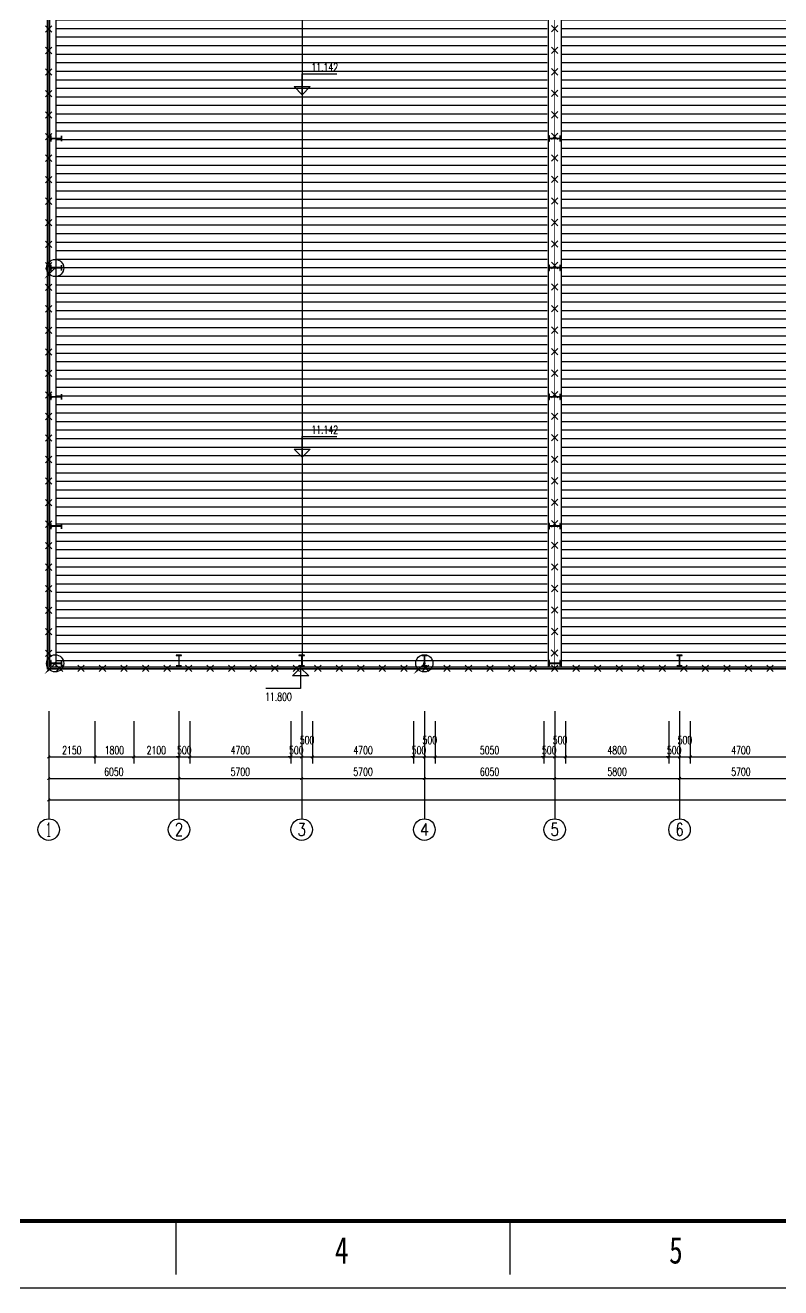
# Model space of a CAD drawing. Extents: x 7651907 to 8255021, y -2490714 to -1144618.
# Drawn here: x 7873838 to 7908927, y -1732162 to -1673518 of the extents above; entities that cross this region are included whole.
import ezdxf
from ezdxf.enums import TextEntityAlignment as Align

# ---------------------------------------------------------------- set-up
doc = ezdxf.new("R2010")
doc.units = 0
doc.header["$LTSCALE"] = 1000
doc.layers.get('0').update_dxf_attribs({"linetype": 'CONTINUOUS'})
doc.layers.get('Defpoints').update_dxf_attribs({"linetype": 'CONTINUOUS'})
for name, color, linetype in [('001-墙体', 30, 'CONTINUOUS'), ('AXIS', 3, 'CONTINUOUS'), ('AXIS_TEXT', 7, 'CONTINUOUS'), ('DIM_ELEV', 3, 'CONTINUOUS'), ('LWIRE', 4, 'CONTINUOUS'), ('M_Prof', 2, 'CONTINUOUS'), ('PUB_HATCH', 8, 'CONTINUOUS'), ('PUB_TEXT', 7, 'CONTINUOUS'), ('wen强文字', 2, 'CONTINUOUS'), ('WIRE-避雷', 4, 'CONTINUOUS')]:
    doc.layers.add(name, color=color, linetype=linetype)
doc.styles.add('_TCH_AXIS', font='COMPLEX', dxfattribs={"bigfont": 'GBCBIG'})
doc.styles.add('_TCH_DIM', font='SIMPLEX', dxfattribs={"bigfont": 'GBCBIG'})
doc.styles.add('_TCH_DIM_T3', font='SIMPLEX', dxfattribs={"width": 0.705882, "bigfont": 'GBCBIG'})
doc.styles.add('COMPLEX', font='COMPLEX')
doc.styles.get("Standard").update_dxf_attribs({"font": 'txt.shx', "width": 0.7, "bigfont": 'TSSDCHN.shx'})
doc.styles.add('图框字体', font='simhei.ttf')
doc.dimstyles.new('_TCH_ARCH&&125', dxfattribs={"dimtxt": 371.875, "dimasz": 125, "dimexe": 312.5, "dimexo": 375, "dimgap": 125, "dimtad": 1, "dimdec": 0, "dimzin": 0, "dimdsep": 46, "dimtxsty": '_TCH_DIM_T3', "dimblk": 'ARCHTICK', "dimcen": 0.09, "dimclrt": 7, "dimazin": 2, "dimtfac": 1, "dimtdec": 0, "dimtix": 1, "dimtmove": 2, "dimatfit": 3, "dimfxl": 0, "dimtolj": 1, "dimtzin": 0, "dimarcsym": 0})
pattern_1 = [(180, (-7717205.5, 1391798.06), (-9e-14, -396.875), [])]
pattern_2 = [(45, (0, 53.85), (-106.06606, 106.06606), []), (45, (52.16, 0), (-106.06606, 106.06606), [59.21055, -33.8346])]

# ---------------------------------------------------------------- blocks, each defined once
blk = doc.blocks.new('_AXISO')
blk.add_circle((0, 0), 0.5)
at = {"layer": 'AXIS_TEXT', "style": 'COMPLEX', "width": 1.041667}
blk.add_attdef('A', text='', height=0.56, dxfattribs=at).set_placement((-0.25, -0.28), (0.25, -0.28), align=Align.FIT)
blk = doc.blocks.new('_ArchTick')
at = {"color": 0, "linetype": 'ByBlock', "const_width": 0.4}
blk.add_lwpolyline([(-0.5, -0.5), (0.5, 0.5)], dxfattribs=at)
blk = doc.blocks.new('*D292')
at = {"layer": 'AXIS', "color": 0, "lineweight": -2}
for p, q in [((8000, 5625), (8000, 1562)), ((78000, 5625), (78000, 1562)), ((8000, 1875), (78000, 1875))]:
    blk.add_line(p, q, dxfattribs=at)
at = {"layer": 'Defpoints', "color": 0}
for p in [(8000, 6000), (78000, 6000), (78000, 1875)]:
    blk.add_point(p, dxfattribs=at)
at = {"layer": 'AXIS', "color": 0, "lineweight": -2, "xscale": 125, "yscale": 125, "zscale": 125, "rotation": 180}
blk.add_blockref('_ArchTick', (8000, 1875), dxfattribs=at)
at = {"layer": 'AXIS', "color": 0, "lineweight": -2, "xscale": 125, "yscale": 125, "zscale": 125}
blk.add_blockref('_ArchTick', (78000, 1875), dxfattribs=at)
at = {"layer": 'AXIS', "color": 7, "insert": (43000, 2186), "char_height": 371.9, "attachment_point": 5, "style": '_TCH_DIM_T3'}
blk.add_mtext('\\A1;70000', dxfattribs=at)
blk = doc.blocks.new('*D293')
at = {"layer": 'AXIS', "color": 0, "lineweight": -2}
for p, q in [((8000, 5625), (8000, 2562)), ((14050, 5625), (14050, 2562)), ((8000, 2875), (14050, 2875))]:
    blk.add_line(p, q, dxfattribs=at)
at = {"layer": 'Defpoints', "color": 0}
for p in [(8000, 6000), (14050, 6000), (14050, 2875)]:
    blk.add_point(p, dxfattribs=at)
at = {"layer": 'AXIS', "color": 0, "lineweight": -2, "xscale": 125, "yscale": 125, "zscale": 125, "rotation": 180}
blk.add_blockref('_ArchTick', (8000, 2875), dxfattribs=at)
at = {"layer": 'AXIS', "color": 0, "lineweight": -2, "xscale": 125, "yscale": 125, "zscale": 125}
blk.add_blockref('_ArchTick', (14050, 2875), dxfattribs=at)
at = {"layer": 'AXIS', "color": 7, "insert": (11025, 3186), "char_height": 371.9, "attachment_point": 5, "style": '_TCH_DIM_T3'}
blk.add_mtext('\\A1;6050', dxfattribs=at)
blk = doc.blocks.new('*D294')
at = {"layer": 'AXIS', "color": 0, "lineweight": -2}
for p, q in [((14050, 5625), (14050, 2562)), ((19750, 5625), (19750, 2562)), ((14050, 2875), (19750, 2875))]:
    blk.add_line(p, q, dxfattribs=at)
at = {"layer": 'Defpoints', "color": 0}
for p in [(14050, 6000), (19750, 6000), (19750, 2875)]:
    blk.add_point(p, dxfattribs=at)
at = {"layer": 'AXIS', "color": 0, "lineweight": -2, "xscale": 125, "yscale": 125, "zscale": 125, "rotation": 180}
blk.add_blockref('_ArchTick', (14050, 2875), dxfattribs=at)
at = {"layer": 'AXIS', "color": 0, "lineweight": -2, "xscale": 125, "yscale": 125, "zscale": 125}
blk.add_blockref('_ArchTick', (19750, 2875), dxfattribs=at)
at = {"layer": 'AXIS', "color": 7, "insert": (16900, 3186), "char_height": 371.9, "attachment_point": 5, "style": '_TCH_DIM_T3'}
blk.add_mtext('\\A1;5700', dxfattribs=at)
blk = doc.blocks.new('*D295')
at = {"layer": 'AXIS', "color": 0, "lineweight": -2}
for p, q in [((19750, 5625), (19750, 2562)), ((25450, 5625), (25450, 2562)), ((19750, 2875), (25450, 2875))]:
    blk.add_line(p, q, dxfattribs=at)
at = {"layer": 'Defpoints', "color": 0}
for p in [(19750, 6000), (25450, 6000), (25450, 2875)]:
    blk.add_point(p, dxfattribs=at)
at = {"layer": 'AXIS', "color": 0, "lineweight": -2, "xscale": 125, "yscale": 125, "zscale": 125, "rotation": 180}
blk.add_blockref('_ArchTick', (19750, 2875), dxfattribs=at)
at = {"layer": 'AXIS', "color": 0, "lineweight": -2, "xscale": 125, "yscale": 125, "zscale": 125}
blk.add_blockref('_ArchTick', (25450, 2875), dxfattribs=at)
at = {"layer": 'AXIS', "color": 7, "insert": (22600, 3186), "char_height": 371.9, "attachment_point": 5, "style": '_TCH_DIM_T3'}
blk.add_mtext('\\A1;5700', dxfattribs=at)
blk = doc.blocks.new('*D296')
at = {"layer": 'AXIS', "color": 0, "lineweight": -2}
for p, q in [((25450, 5625), (25450, 2562)), ((31500, 5625), (31500, 2562)), ((25450, 2875), (31500, 2875))]:
    blk.add_line(p, q, dxfattribs=at)
at = {"layer": 'Defpoints', "color": 0}
for p in [(25450, 6000), (31500, 6000), (31500, 2875)]:
    blk.add_point(p, dxfattribs=at)
at = {"layer": 'AXIS', "color": 0, "lineweight": -2, "xscale": 125, "yscale": 125, "zscale": 125, "rotation": 180}
blk.add_blockref('_ArchTick', (25450, 2875), dxfattribs=at)
at = {"layer": 'AXIS', "color": 0, "lineweight": -2, "xscale": 125, "yscale": 125, "zscale": 125}
blk.add_blockref('_ArchTick', (31500, 2875), dxfattribs=at)
at = {"layer": 'AXIS', "color": 7, "insert": (28475, 3186), "char_height": 371.9, "attachment_point": 5, "style": '_TCH_DIM_T3'}
blk.add_mtext('\\A1;6050', dxfattribs=at)
blk = doc.blocks.new('*D297')
at = {"layer": 'AXIS', "color": 0, "lineweight": -2}
for p, q in [((31500, 5625), (31500, 2562)), ((37300, 5625), (37300, 2562)), ((31500, 2875), (37300, 2875))]:
    blk.add_line(p, q, dxfattribs=at)
at = {"layer": 'Defpoints', "color": 0}
for p in [(31500, 6000), (37300, 6000), (37300, 2875)]:
    blk.add_point(p, dxfattribs=at)
at = {"layer": 'AXIS', "color": 0, "lineweight": -2, "xscale": 125, "yscale": 125, "zscale": 125, "rotation": 180}
blk.add_blockref('_ArchTick', (31500, 2875), dxfattribs=at)
at = {"layer": 'AXIS', "color": 0, "lineweight": -2, "xscale": 125, "yscale": 125, "zscale": 125}
blk.add_blockref('_ArchTick', (37300, 2875), dxfattribs=at)
at = {"layer": 'AXIS', "color": 7, "insert": (34400, 3186), "char_height": 371.9, "attachment_point": 5, "style": '_TCH_DIM_T3'}
blk.add_mtext('\\A1;5800', dxfattribs=at)
blk = doc.blocks.new('*D298')
at = {"layer": 'AXIS', "color": 0, "lineweight": -2}
for p, q in [((37300, 5625), (37300, 2562)), ((43000, 5625), (43000, 2562)), ((37300, 2875), (43000, 2875))]:
    blk.add_line(p, q, dxfattribs=at)
at = {"layer": 'Defpoints', "color": 0}
for p in [(37300, 6000), (43000, 6000), (43000, 2875)]:
    blk.add_point(p, dxfattribs=at)
at = {"layer": 'AXIS', "color": 0, "lineweight": -2, "xscale": 125, "yscale": 125, "zscale": 125, "rotation": 180}
blk.add_blockref('_ArchTick', (37300, 2875), dxfattribs=at)
at = {"layer": 'AXIS', "color": 0, "lineweight": -2, "xscale": 125, "yscale": 125, "zscale": 125}
blk.add_blockref('_ArchTick', (43000, 2875), dxfattribs=at)
at = {"layer": 'AXIS', "color": 7, "insert": (40150, 3186), "char_height": 371.9, "attachment_point": 5, "style": '_TCH_DIM_T3'}
blk.add_mtext('\\A1;5700', dxfattribs=at)
blk = doc.blocks.new('*D335')
at = {"layer": 'AXIS', "color": 0, "lineweight": -2}
for p, q in [((8000, 5539), (8000, 3562)), ((10150, 5539), (10150, 3562)), ((8000, 3875), (10150, 3875))]:
    blk.add_line(p, q, dxfattribs=at)
at = {"layer": 'Defpoints', "color": 0}
for p in [(8000, 5914), (10150, 5914), (10150, 3875)]:
    blk.add_point(p, dxfattribs=at)
at = {"layer": 'AXIS', "color": 0, "lineweight": -2, "xscale": 125, "yscale": 125, "zscale": 125, "rotation": 180}
blk.add_blockref('_ArchTick', (8000, 3875), dxfattribs=at)
at = {"layer": 'AXIS', "color": 0, "lineweight": -2, "xscale": 125, "yscale": 125, "zscale": 125}
blk.add_blockref('_ArchTick', (10150, 3875), dxfattribs=at)
at = {"layer": 'AXIS', "color": 7, "insert": (9075, 4186), "char_height": 371.9, "attachment_point": 5, "style": '_TCH_DIM_T3'}
blk.add_mtext('\\A1;2150', dxfattribs=at)
blk = doc.blocks.new('*D336')
at = {"layer": 'AXIS', "color": 0, "lineweight": -2}
for p, q in [((10150, 5539), (10150, 3562)), ((11950, 5539), (11950, 3562)), ((10150, 3875), (11950, 3875))]:
    blk.add_line(p, q, dxfattribs=at)
at = {"layer": 'Defpoints', "color": 0}
for p in [(10150, 5914), (11950, 5914), (11950, 3875)]:
    blk.add_point(p, dxfattribs=at)
at = {"layer": 'AXIS', "color": 0, "lineweight": -2, "xscale": 125, "yscale": 125, "zscale": 125, "rotation": 180}
blk.add_blockref('_ArchTick', (10150, 3875), dxfattribs=at)
at = {"layer": 'AXIS', "color": 0, "lineweight": -2, "xscale": 125, "yscale": 125, "zscale": 125}
blk.add_blockref('_ArchTick', (11950, 3875), dxfattribs=at)
at = {"layer": 'AXIS', "color": 7, "insert": (11050, 4186), "char_height": 371.9, "attachment_point": 5, "style": '_TCH_DIM_T3'}
blk.add_mtext('\\A1;1800', dxfattribs=at)
blk = doc.blocks.new('*D337')
at = {"layer": 'AXIS', "color": 0, "lineweight": -2}
for p, q in [((11950, 5539), (11950, 3562)), ((14050, 5539), (14050, 3562)), ((11950, 3875), (14050, 3875))]:
    blk.add_line(p, q, dxfattribs=at)
at = {"layer": 'Defpoints', "color": 0}
for p in [(11950, 5914), (14050, 5914), (14050, 3875)]:
    blk.add_point(p, dxfattribs=at)
at = {"layer": 'AXIS', "color": 0, "lineweight": -2, "xscale": 125, "yscale": 125, "zscale": 125, "rotation": 180}
blk.add_blockref('_ArchTick', (11950, 3875), dxfattribs=at)
at = {"layer": 'AXIS', "color": 0, "lineweight": -2, "xscale": 125, "yscale": 125, "zscale": 125}
blk.add_blockref('_ArchTick', (14050, 3875), dxfattribs=at)
at = {"layer": 'AXIS', "color": 7, "insert": (13000, 4186), "char_height": 371.9, "attachment_point": 5, "style": '_TCH_DIM_T3'}
blk.add_mtext('\\A1;2100', dxfattribs=at)
blk = doc.blocks.new('*D338')
at = {"layer": 'AXIS', "color": 0, "lineweight": -2}
for p, q in [((14050, 5539), (14050, 3562)), ((14550, 5539), (14550, 3562)), ((14050, 3875), (13925, 3875)), ((14050, 3875), (14550, 3875)), ((14550, 3875), (14675, 3875))]:
    blk.add_line(p, q, dxfattribs=at)
at = {"layer": 'Defpoints', "color": 0}
for p in [(14050, 5914), (14550, 5914), (14550, 3875)]:
    blk.add_point(p, dxfattribs=at)
at = {"layer": 'AXIS', "color": 0, "lineweight": -2, "xscale": 125, "yscale": 125, "zscale": 125}
blk.add_blockref('_ArchTick', (14050, 3875), dxfattribs=at)
at = {"layer": 'AXIS', "color": 0, "lineweight": -2, "xscale": 125, "yscale": 125, "zscale": 125, "rotation": 180}
blk.add_blockref('_ArchTick', (14550, 3875), dxfattribs=at)
at = {"layer": 'AXIS', "color": 7, "insert": (14300, 4186), "char_height": 371.9, "attachment_point": 5, "style": '_TCH_DIM_T3'}
blk.add_mtext('\\A1;500', dxfattribs=at)
blk = doc.blocks.new('*D339')
at = {"layer": 'AXIS', "color": 0, "lineweight": -2}
for p, q in [((14550, 5539), (14550, 3562)), ((19250, 5539), (19250, 3562)), ((14550, 3875), (19250, 3875))]:
    blk.add_line(p, q, dxfattribs=at)
at = {"layer": 'Defpoints', "color": 0}
for p in [(14550, 5914), (19250, 5914), (19250, 3875)]:
    blk.add_point(p, dxfattribs=at)
at = {"layer": 'AXIS', "color": 0, "lineweight": -2, "xscale": 125, "yscale": 125, "zscale": 125, "rotation": 180}
blk.add_blockref('_ArchTick', (14550, 3875), dxfattribs=at)
at = {"layer": 'AXIS', "color": 0, "lineweight": -2, "xscale": 125, "yscale": 125, "zscale": 125}
blk.add_blockref('_ArchTick', (19250, 3875), dxfattribs=at)
at = {"layer": 'AXIS', "color": 7, "insert": (16900, 4186), "char_height": 371.9, "attachment_point": 5, "style": '_TCH_DIM_T3'}
blk.add_mtext('\\A1;4700', dxfattribs=at)
blk = doc.blocks.new('*D340')
at = {"layer": 'AXIS', "color": 0, "lineweight": -2}
for p, q in [((19250, 5539), (19250, 3562)), ((19750, 5539), (19750, 3562)), ((19250, 3875), (19125, 3875)), ((19250, 3875), (19750, 3875)), ((19750, 3875), (19875, 3875))]:
    blk.add_line(p, q, dxfattribs=at)
at = {"layer": 'Defpoints', "color": 0}
for p in [(19250, 5914), (19750, 5914), (19750, 3875)]:
    blk.add_point(p, dxfattribs=at)
at = {"layer": 'AXIS', "color": 0, "lineweight": -2, "xscale": 125, "yscale": 125, "zscale": 125}
blk.add_blockref('_ArchTick', (19250, 3875), dxfattribs=at)
at = {"layer": 'AXIS', "color": 0, "lineweight": -2, "xscale": 125, "yscale": 125, "zscale": 125, "rotation": 180}
blk.add_blockref('_ArchTick', (19750, 3875), dxfattribs=at)
at = {"layer": 'AXIS', "color": 7, "insert": (19500, 4186), "char_height": 371.9, "attachment_point": 5, "style": '_TCH_DIM_T3'}
blk.add_mtext('\\A1;500', dxfattribs=at)
blk = doc.blocks.new('*D341')
at = {"layer": 'AXIS', "color": 0, "lineweight": -2}
for p, q in [((19750, 5539), (19750, 3562)), ((20250, 5539), (20250, 3562)), ((19750, 3875), (20250, 3875))]:
    blk.add_line(p, q, dxfattribs=at)
at = {"layer": 'Defpoints', "color": 0}
for p in [(19750, 5914), (20250, 5914), (20250, 3875)]:
    blk.add_point(p, dxfattribs=at)
at = {"layer": 'AXIS', "color": 0, "lineweight": -2, "xscale": 125, "yscale": 125, "zscale": 125, "rotation": 180}
blk.add_blockref('_ArchTick', (19750, 3875), dxfattribs=at)
at = {"layer": 'AXIS', "color": 0, "lineweight": -2, "xscale": 125, "yscale": 125, "zscale": 125}
blk.add_blockref('_ArchTick', (20250, 3875), dxfattribs=at)
at = {"layer": 'AXIS', "color": 7, "insert": (20000, 4656), "char_height": 371.9, "attachment_point": 5, "style": '_TCH_DIM_T3'}
blk.add_mtext('\\A1;500', dxfattribs=at)
blk = doc.blocks.new('*D342')
at = {"layer": 'AXIS', "color": 0, "lineweight": -2}
for p, q in [((20250, 5539), (20250, 3562)), ((24950, 5539), (24950, 3562)), ((20250, 3875), (24950, 3875))]:
    blk.add_line(p, q, dxfattribs=at)
at = {"layer": 'Defpoints', "color": 0}
for p in [(20250, 5914), (24950, 5914), (24950, 3875)]:
    blk.add_point(p, dxfattribs=at)
at = {"layer": 'AXIS', "color": 0, "lineweight": -2, "xscale": 125, "yscale": 125, "zscale": 125, "rotation": 180}
blk.add_blockref('_ArchTick', (20250, 3875), dxfattribs=at)
at = {"layer": 'AXIS', "color": 0, "lineweight": -2, "xscale": 125, "yscale": 125, "zscale": 125}
blk.add_blockref('_ArchTick', (24950, 3875), dxfattribs=at)
at = {"layer": 'AXIS', "color": 7, "insert": (22600, 4186), "char_height": 371.9, "attachment_point": 5, "style": '_TCH_DIM_T3'}
blk.add_mtext('\\A1;4700', dxfattribs=at)
blk = doc.blocks.new('*D343')
at = {"layer": 'AXIS', "color": 0, "lineweight": -2}
for p, q in [((24950, 5539), (24950, 3562)), ((25450, 5539), (25450, 3562)), ((24950, 3875), (24825, 3875)), ((24950, 3875), (25450, 3875)), ((25450, 3875), (25575, 3875))]:
    blk.add_line(p, q, dxfattribs=at)
at = {"layer": 'Defpoints', "color": 0}
for p in [(24950, 5914), (25450, 5914), (25450, 3875)]:
    blk.add_point(p, dxfattribs=at)
at = {"layer": 'AXIS', "color": 0, "lineweight": -2, "xscale": 125, "yscale": 125, "zscale": 125}
blk.add_blockref('_ArchTick', (24950, 3875), dxfattribs=at)
at = {"layer": 'AXIS', "color": 0, "lineweight": -2, "xscale": 125, "yscale": 125, "zscale": 125, "rotation": 180}
blk.add_blockref('_ArchTick', (25450, 3875), dxfattribs=at)
at = {"layer": 'AXIS', "color": 7, "insert": (25200, 4186), "char_height": 371.9, "attachment_point": 5, "style": '_TCH_DIM_T3'}
blk.add_mtext('\\A1;500', dxfattribs=at)
blk = doc.blocks.new('*D344')
at = {"layer": 'AXIS', "color": 0, "lineweight": -2}
for p, q in [((25450, 5539), (25450, 3562)), ((25950, 5539), (25950, 3562)), ((25450, 3875), (25950, 3875))]:
    blk.add_line(p, q, dxfattribs=at)
at = {"layer": 'Defpoints', "color": 0}
for p in [(25450, 5914), (25950, 5914), (25950, 3875)]:
    blk.add_point(p, dxfattribs=at)
at = {"layer": 'AXIS', "color": 0, "lineweight": -2, "xscale": 125, "yscale": 125, "zscale": 125, "rotation": 180}
blk.add_blockref('_ArchTick', (25450, 3875), dxfattribs=at)
at = {"layer": 'AXIS', "color": 0, "lineweight": -2, "xscale": 125, "yscale": 125, "zscale": 125}
blk.add_blockref('_ArchTick', (25950, 3875), dxfattribs=at)
at = {"layer": 'AXIS', "color": 7, "insert": (25700, 4656), "char_height": 371.9, "attachment_point": 5, "style": '_TCH_DIM_T3'}
blk.add_mtext('\\A1;500', dxfattribs=at)
blk = doc.blocks.new('*D345')
at = {"layer": 'AXIS', "color": 0, "lineweight": -2}
for p, q in [((25950, 5539), (25950, 3562)), ((31000, 5539), (31000, 3562)), ((25950, 3875), (31000, 3875))]:
    blk.add_line(p, q, dxfattribs=at)
at = {"layer": 'Defpoints', "color": 0}
for p in [(25950, 5914), (31000, 5914), (31000, 3875)]:
    blk.add_point(p, dxfattribs=at)
at = {"layer": 'AXIS', "color": 0, "lineweight": -2, "xscale": 125, "yscale": 125, "zscale": 125, "rotation": 180}
blk.add_blockref('_ArchTick', (25950, 3875), dxfattribs=at)
at = {"layer": 'AXIS', "color": 0, "lineweight": -2, "xscale": 125, "yscale": 125, "zscale": 125}
blk.add_blockref('_ArchTick', (31000, 3875), dxfattribs=at)
at = {"layer": 'AXIS', "color": 7, "insert": (28475, 4186), "char_height": 371.9, "attachment_point": 5, "style": '_TCH_DIM_T3'}
blk.add_mtext('\\A1;5050', dxfattribs=at)
blk = doc.blocks.new('*D346')
at = {"layer": 'AXIS', "color": 0, "lineweight": -2}
for p, q in [((31000, 5539), (31000, 3562)), ((31500, 5539), (31500, 3562)), ((31000, 3875), (30875, 3875)), ((31000, 3875), (31500, 3875)), ((31500, 3875), (31625, 3875))]:
    blk.add_line(p, q, dxfattribs=at)
at = {"layer": 'Defpoints', "color": 0}
for p in [(31000, 5914), (31500, 5914), (31500, 3875)]:
    blk.add_point(p, dxfattribs=at)
at = {"layer": 'AXIS', "color": 0, "lineweight": -2, "xscale": 125, "yscale": 125, "zscale": 125}
blk.add_blockref('_ArchTick', (31000, 3875), dxfattribs=at)
at = {"layer": 'AXIS', "color": 0, "lineweight": -2, "xscale": 125, "yscale": 125, "zscale": 125, "rotation": 180}
blk.add_blockref('_ArchTick', (31500, 3875), dxfattribs=at)
at = {"layer": 'AXIS', "color": 7, "insert": (31250, 4186), "char_height": 371.9, "attachment_point": 5, "style": '_TCH_DIM_T3'}
blk.add_mtext('\\A1;500', dxfattribs=at)
blk = doc.blocks.new('*D347')
at = {"layer": 'AXIS', "color": 0, "lineweight": -2}
for p, q in [((31500, 5539), (31500, 3562)), ((32000, 5539), (32000, 3562)), ((31500, 3875), (32000, 3875))]:
    blk.add_line(p, q, dxfattribs=at)
at = {"layer": 'Defpoints', "color": 0}
for p in [(31500, 5914), (32000, 5914), (32000, 3875)]:
    blk.add_point(p, dxfattribs=at)
at = {"layer": 'AXIS', "color": 0, "lineweight": -2, "xscale": 125, "yscale": 125, "zscale": 125, "rotation": 180}
blk.add_blockref('_ArchTick', (31500, 3875), dxfattribs=at)
at = {"layer": 'AXIS', "color": 0, "lineweight": -2, "xscale": 125, "yscale": 125, "zscale": 125}
blk.add_blockref('_ArchTick', (32000, 3875), dxfattribs=at)
at = {"layer": 'AXIS', "color": 7, "insert": (31750, 4656), "char_height": 371.9, "attachment_point": 5, "style": '_TCH_DIM_T3'}
blk.add_mtext('\\A1;500', dxfattribs=at)
blk = doc.blocks.new('*D348')
at = {"layer": 'AXIS', "color": 0, "lineweight": -2}
for p, q in [((32000, 5539), (32000, 3562)), ((36800, 5539), (36800, 3562)), ((32000, 3875), (36800, 3875))]:
    blk.add_line(p, q, dxfattribs=at)
at = {"layer": 'Defpoints', "color": 0}
for p in [(32000, 5914), (36800, 5914), (36800, 3875)]:
    blk.add_point(p, dxfattribs=at)
at = {"layer": 'AXIS', "color": 0, "lineweight": -2, "xscale": 125, "yscale": 125, "zscale": 125, "rotation": 180}
blk.add_blockref('_ArchTick', (32000, 3875), dxfattribs=at)
at = {"layer": 'AXIS', "color": 0, "lineweight": -2, "xscale": 125, "yscale": 125, "zscale": 125}
blk.add_blockref('_ArchTick', (36800, 3875), dxfattribs=at)
at = {"layer": 'AXIS', "color": 7, "insert": (34400, 4186), "char_height": 371.9, "attachment_point": 5, "style": '_TCH_DIM_T3'}
blk.add_mtext('\\A1;4800', dxfattribs=at)
blk = doc.blocks.new('*D349')
at = {"layer": 'AXIS', "color": 0, "lineweight": -2}
for p, q in [((36800, 5539), (36800, 3562)), ((37300, 5539), (37300, 3562)), ((36800, 3875), (36675, 3875)), ((36800, 3875), (37300, 3875)), ((37300, 3875), (37425, 3875))]:
    blk.add_line(p, q, dxfattribs=at)
at = {"layer": 'Defpoints', "color": 0}
for p in [(36800, 5914), (37300, 5914), (37300, 3875)]:
    blk.add_point(p, dxfattribs=at)
at = {"layer": 'AXIS', "color": 0, "lineweight": -2, "xscale": 125, "yscale": 125, "zscale": 125}
blk.add_blockref('_ArchTick', (36800, 3875), dxfattribs=at)
at = {"layer": 'AXIS', "color": 0, "lineweight": -2, "xscale": 125, "yscale": 125, "zscale": 125, "rotation": 180}
blk.add_blockref('_ArchTick', (37300, 3875), dxfattribs=at)
at = {"layer": 'AXIS', "color": 7, "insert": (37050, 4186), "char_height": 371.9, "attachment_point": 5, "style": '_TCH_DIM_T3'}
blk.add_mtext('\\A1;500', dxfattribs=at)
blk = doc.blocks.new('*D350')
at = {"layer": 'AXIS', "color": 0, "lineweight": -2}
for p, q in [((37300, 5539), (37300, 3562)), ((37800, 5539), (37800, 3562)), ((37300, 3875), (37800, 3875))]:
    blk.add_line(p, q, dxfattribs=at)
at = {"layer": 'Defpoints', "color": 0}
for p in [(37300, 5914), (37800, 5914), (37800, 3875)]:
    blk.add_point(p, dxfattribs=at)
at = {"layer": 'AXIS', "color": 0, "lineweight": -2, "xscale": 125, "yscale": 125, "zscale": 125, "rotation": 180}
blk.add_blockref('_ArchTick', (37300, 3875), dxfattribs=at)
at = {"layer": 'AXIS', "color": 0, "lineweight": -2, "xscale": 125, "yscale": 125, "zscale": 125}
blk.add_blockref('_ArchTick', (37800, 3875), dxfattribs=at)
at = {"layer": 'AXIS', "color": 7, "insert": (37550, 4656), "char_height": 371.9, "attachment_point": 5, "style": '_TCH_DIM_T3'}
blk.add_mtext('\\A1;500', dxfattribs=at)
blk = doc.blocks.new('*D351')
at = {"layer": 'AXIS', "color": 0, "lineweight": -2}
for p, q in [((37800, 5539), (37800, 3562)), ((42500, 5539), (42500, 3562)), ((37800, 3875), (42500, 3875))]:
    blk.add_line(p, q, dxfattribs=at)
at = {"layer": 'Defpoints', "color": 0}
for p in [(37800, 5914), (42500, 5914), (42500, 3875)]:
    blk.add_point(p, dxfattribs=at)
at = {"layer": 'AXIS', "color": 0, "lineweight": -2, "xscale": 125, "yscale": 125, "zscale": 125, "rotation": 180}
blk.add_blockref('_ArchTick', (37800, 3875), dxfattribs=at)
at = {"layer": 'AXIS', "color": 0, "lineweight": -2, "xscale": 125, "yscale": 125, "zscale": 125}
blk.add_blockref('_ArchTick', (42500, 3875), dxfattribs=at)
at = {"layer": 'AXIS', "color": 7, "insert": (40150, 4186), "char_height": 371.9, "attachment_point": 5, "style": '_TCH_DIM_T3'}
blk.add_mtext('\\A1;4700', dxfattribs=at)
blk = doc.blocks.new('$TelecSys$00000080')
for p, q in [((-0.7, -0.7), (0, 0)), ((0.1, 0.1), (0.1, 0.1)), ((-0.1, -0.1), (-0.1, -0.1))]:
    blk.add_line(p, q)
at = {"const_width": 0.142}
blk.add_lwpolyline([(0.07, 0, 1), (-0.07, 0, 1)], format="xyb", close=True, dxfattribs=at)
blk.add_solid([(-0.63, -0.77), (-0.77, -0.63), (-1.15, -1.15)])
at = {"width": 0.8, "flags": 9}
blk.add_attdef('A', (0, 0), '', height=0.00002, rotation=180, dxfattribs=at)
blk = doc.blocks.new('sgdgsgsg')
at = {"layer": 'M_Prof'}
for points in [[(7988146, -957026), (7988146, -957276), (7988158, -957276), (7988158, -957154), (7988634, -957154), (7988634, -957276), (7988646, -957276), (7988646, -957026), (7988634, -957026), (7988634, -957148), (7988158, -957148), (7988158, -957026)], [(8011296, -957026), (8011296, -957276), (8011308, -957276), (8011308, -957154), (8011784, -957154), (8011784, -957276), (8011796, -957276), (8011796, -957026), (8011784, -957026), (8011784, -957148), (8011308, -957148), (8011308, -957026)], [(7988146, -963026), (7988146, -963276), (7988158, -963276), (7988158, -963154), (7988634, -963154), (7988634, -963276), (7988646, -963276), (7988646, -963026), (7988634, -963026), (7988634, -963148), (7988158, -963148), (7988158, -963026)], [(8011296, -963026), (8011296, -963276), (8011308, -963276), (8011308, -963154), (8011784, -963154), (8011784, -963276), (8011796, -963276), (8011796, -963026), (8011784, -963026), (8011784, -963148), (8011308, -963148), (8011308, -963026)], [(7988146, -969026), (7988146, -969276), (7988158, -969276), (7988158, -969154), (7988634, -969154), (7988634, -969276), (7988646, -969276), (7988646, -969026), (7988634, -969026), (7988634, -969148), (7988158, -969148), (7988158, -969026)], [(8011296, -969026), (8011296, -969276), (8011308, -969276), (8011308, -969154), (8011784, -969154), (8011784, -969276), (8011796, -969276), (8011796, -969026), (8011784, -969026), (8011784, -969148), (8011308, -969148), (8011308, -969026)], [(7988146, -975026), (7988146, -975276), (7988158, -975276), (7988158, -975154), (7988634, -975154), (7988634, -975276), (7988646, -975276), (7988646, -975026), (7988634, -975026), (7988634, -975148), (7988158, -975148), (7988158, -975026)], [(8011296, -975026), (8011296, -975276), (8011308, -975276), (8011308, -975154), (8011784, -975154), (8011784, -975276), (8011796, -975276), (8011796, -975026), (8011784, -975026), (8011784, -975148), (8011308, -975148), (8011308, -975026)], [(7988146, -981401), (7988146, -981651), (7988158, -981651), (7988158, -981529), (7988634, -981529), (7988634, -981651), (7988646, -981651), (7988646, -981401), (7988634, -981401), (7988634, -981523), (7988158, -981523), (7988158, -981401)], [(7994221, -981151), (7993971, -981151), (7993971, -981163), (7994093, -981163), (7994093, -981639), (7993971, -981639), (7993971, -981651), (7994221, -981651), (7994221, -981639), (7994099, -981639), (7994099, -981163), (7994221, -981163)], [(7999921, -981151), (7999671, -981151), (7999671, -981163), (7999793, -981163), (7999793, -981639), (7999671, -981639), (7999671, -981651), (7999921, -981651), (7999921, -981639), (7999799, -981639), (7999799, -981163), (7999921, -981163)], [(8005621, -981151), (8005371, -981151), (8005371, -981163), (8005493, -981163), (8005493, -981639), (8005371, -981639), (8005371, -981651), (8005621, -981651), (8005621, -981639), (8005499, -981639), (8005499, -981163), (8005621, -981163)], [(8011296, -981401), (8011296, -981651), (8011308, -981651), (8011308, -981529), (8011784, -981529), (8011784, -981651), (8011796, -981651), (8011796, -981401), (8011784, -981401), (8011784, -981523), (8011308, -981523), (8011308, -981401)], [(8017471, -981151), (8017221, -981151), (8017221, -981163), (8017343, -981163), (8017343, -981639), (8017221, -981639), (8017221, -981651), (8017471, -981651), (8017471, -981639), (8017349, -981639), (8017349, -981163), (8017471, -981163)]]:
    blk.add_lwpolyline(points, close=True, dxfattribs=at)
blk = doc.blocks.new('$TelecSys$00000009')
for p, q in [((-0.5, 0.5), (0.5, -0.5)), ((0.5, 0.5), (-0.5, -0.5))]:
    blk.add_line(p, q)
blk = doc.blocks.new('A2-H')
at = {"color": 0}
for p, q in [((154.5, 10), (154.5, 2)), ((204.5, 10), (204.5, 2))]:
    blk.add_line(p, q, dxfattribs=at)
blk.add_lwpolyline([(0, 0), (594, 0), (594, 420), (0, 420)], close=True, dxfattribs=at)
at = {"color": 0, "const_width": 0.6}
blk.add_lwpolyline([(25, 10), (584, 10), (584, 410), (25, 410)], close=True, dxfattribs=at)
at = {"style": '图框字体', "width": 0.75}
for s, p in [('4', (178.32, 3.62)), ('5', (228.32, 3.62))]:
    blk.add_text(s, height=4, dxfattribs=at).set_placement(p)
blk = doc.blocks.new('A$C6D6D7C56')
h = blk.add_hatch()
h.set_pattern_fill('ANSI31', color=252, scale=250, angle=135)
h.set_pattern_definition(pattern_1)
h.paths.add_polyline_path([(8375, 93150), (19775, 93150), (19775, 8050), (8375, 8050)])
h = blk.add_hatch()
h.set_pattern_fill('ANSI31', color=252, scale=250, angle=135)
h.set_pattern_definition(pattern_1)
h.paths.add_polyline_path([(31150, 93150), (19775, 93150), (19775, 8050), (31150, 8050)])
h = blk.add_hatch()
h.set_pattern_fill('ANSI31', color=252, scale=250, angle=135)
h.set_pattern_definition([(180, (-7705155.5, 1391798.06), (-9e-14, -396.875), [])])
h.paths.add_polyline_path([(43000, 8050), (43000, 93150), (31800, 93150), (31800, 8050)])
at = {"layer": 'PUB_HATCH'}
h = blk.add_hatch(dxfattribs=at)
h.set_pattern_fill('天然石材', color=256, scale=30, style=0)
h.set_pattern_definition(pattern_2)
h.paths.add_polyline_path([(7950, 7950), (8050, 8050), (8050, 93150), (7950, 93250)])
h = blk.add_hatch(dxfattribs=at)
h.set_pattern_fill('天然石材', color=256, scale=30, style=0)
h.set_pattern_definition(pattern_2)
h.paths.add_polyline_path([(78050, 7950), (77950, 8050), (8050, 8050), (7950, 7950)])
at = {"ltscale": 100}
blk.add_line((8350, 8050), (8350, 93150), dxfattribs=at)
at = {"color": 2, "ltscale": 100}
for p, q in [((31200, 93150), (31200, 8050)), ((31800, 93150), (31800, 8050))]:
    blk.add_line(p, q, dxfattribs=at)
at = {"ltscale": 100}
blk.add_lwpolyline([(19775, 93150), (19775, 8050)], dxfattribs=at)
at = {"layer": '001-墙体', "color": 54}
for p, q in [((7950, 7950), (7950, 93250)), ((8050, 8050), (8050, 93150)), ((78050, 7950), (7950, 7950)), ((77950, 8050), (8050, 8050))]:
    blk.add_line(p, q, dxfattribs=at)
at = {"layer": 'AXIS'}
for p, q in [((8000, 6000), (8000, 1000)), ((14050, 6000), (14050, 1000)), ((19750, 6000), (19750, 1000)), ((25450, 6000), (25450, 1000)), ((31500, 6000), (31500, 1000)), ((37300, 6000), (37300, 1000))]:
    blk.add_line(p, q, dxfattribs=at)
at = {"layer": 'DIM_ELEV'}
for p, q in [((19775, 34636.2), (19775, 35597.6)), ((19775, 35597.6), (21389.7, 35597.6)), ((19775, 34636.2), (19400, 35011.2)), ((19400, 35011.2), (20150, 35011.2)), ((19775, 34636.2), (20150, 35011.2)), ((19775, 17796.6), (19775, 18758)), ((19775, 18758), (21389.7, 18758)), ((19775, 17796.6), (19400, 18171.6)), ((19400, 18171.6), (20150, 18171.6)), ((19775, 17796.6), (20150, 18171.6)), ((19702.3, 8012.7), (19327.3, 7637.7)), ((20077.3, 7637.7), (19327.3, 7637.7)), ((19702.3, 8012.7), (20077.3, 7637.7)), ((19702.3, 8012.7), (19702.3, 7051.3)), ((19702.3, 7051.3), (18087.6, 7051.3))]:
    blk.add_line(p, q, dxfattribs=at)
at = {"layer": 'AXIS'}
ref = blk.add_blockref('_AXISO', (8000, 500), dxfattribs=dict(at, xscale=1000, yscale=1000, zscale=1000))
ref.add_attrib('A', '1', dxfattribs={"layer": 'AXIS_TEXT', "ltscale": 100, "height": 643.4, "style": '_TCH_AXIS'}).set_placement((7862.1, 178.3), (8137.9, 178.3), align=Align.FIT)
ref = blk.add_blockref('_AXISO', (14050, 500), dxfattribs=dict(at, xscale=1000, yscale=1000, zscale=1000))
ref.add_attrib('A', '2', dxfattribs={"layer": 'AXIS_TEXT', "ltscale": 100, "height": 582.4, "style": '_TCH_AXIS'}).set_placement((13855.9, 208.8), (14244.1, 208.8), align=Align.FIT)
ref = blk.add_blockref('_AXISO', (19750, 500), dxfattribs=dict(at, xscale=1000, yscale=1000, zscale=1000))
ref.add_attrib('A', '3', dxfattribs={"layer": 'AXIS_TEXT', "ltscale": 100, "height": 582.4, "style": '_TCH_AXIS'}).set_placement((19555.9, 208.8), (19944.1, 208.8), align=Align.FIT)
ref = blk.add_blockref('_AXISO', (25450, 500), dxfattribs=dict(at, xscale=1000, yscale=1000, zscale=1000))
ref.add_attrib('A', '4', dxfattribs={"layer": 'AXIS_TEXT', "ltscale": 100, "height": 556.8, "style": '_TCH_AXIS'}).set_placement((25237.9, 221.6), (25662.1, 221.6), align=Align.FIT)
ref = blk.add_blockref('_AXISO', (31500, 500), dxfattribs=dict(at, xscale=1000, yscale=1000, zscale=1000))
ref.add_attrib('A', '5', dxfattribs={"layer": 'AXIS_TEXT', "ltscale": 100, "height": 582.4, "style": '_TCH_AXIS'}).set_placement((31305.9, 208.8), (31694.1, 208.8), align=Align.FIT)
ref = blk.add_blockref('_AXISO', (37300, 500), dxfattribs=dict(at, xscale=1000, yscale=1000, zscale=1000))
ref.add_attrib('A', '6', dxfattribs={"layer": 'AXIS_TEXT', "ltscale": 100, "height": 582.4, "style": '_TCH_AXIS'}).set_placement((37105.9, 208.8), (37494.1, 208.8), align=Align.FIT)
at = {"layer": 'PUB_TEXT', "style": '_TCH_DIM', "width": 0.705882}
for s, p in [('11.142', (20202.2, 35728.8)), ('11.142', (20202.2, 18889.2)), ('11.800', (18050.1, 6482.6))]:
    blk.add_text(s, height=371.88, dxfattribs=at).set_placement(p)
at = {"layer": 'AXIS'}
for p1, p2, distance, picture, middle in [((8000, 6000), (78000, 6000), -4125, '*D292', (43000, 2185.9)), ((8000, 6000), (14050, 6000), -3125, '*D293', (11025, 3185.9)), ((8000, 5914.2), (10149.9, 5914.2), -2039.2, '*D335', (9074.9, 4185.9)), ((10149.9, 5914.2), (11949.9, 5914.2), -2039.2, '*D336', (11049.9, 4185.9)), ((11949.9, 5914.2), (14050, 5914.2), -2039.2, '*D337', (12999.9, 4185.9)), ((14050, 5914.2), (14550, 5914.2), -2039.2, '*D338', (14300, 4185.9)), ((14050, 6000), (19750, 6000), -3125, '*D294', (16900, 3185.9)), ((14550, 5914.2), (19250, 5914.2), -2039.2, '*D339', (16900, 4185.9)), ((19250, 5914.2), (19750, 5914.2), -2039.2, '*D340', (19500, 4185.9)), ((19750, 6000), (25450, 6000), -3125, '*D295', (22600, 3185.9)), ((20250, 5914.2), (24950, 5914.2), -2039.2, '*D342', (22600, 4185.9)), ((24950, 5914.2), (25450, 5914.2), -2039.2, '*D343', (25200, 4185.9)), ((25450, 6000), (31500, 6000), -3125, '*D296', (28475, 3185.9)), ((25950, 5914.2), (31000, 5914.2), -2039.2, '*D345', (28475, 4185.9)), ((31000, 5914.2), (31500, 5914.2), -2039.2, '*D346', (31250, 4185.9)), ((31500, 6000), (37300, 6000), -3125, '*D297', (34400, 3185.9)), ((32000, 5914.2), (36800, 5914.2), -2039.2, '*D348', (34400, 4185.9)), ((36800, 5914.2), (37300, 5914.2), -2039.2, '*D349', (37050, 4185.9)), ((37300, 6000), (43000, 6000), -3125, '*D298', (40150, 3185.9)), ((37800, 5914.2), (42500, 5914.2), -2039.2, '*D351', (40150, 4185.9))]:
    dim = blk.add_aligned_dim(p1=p1, p2=p2, distance=distance, dimstyle='_TCH_ARCH&&125', dxfattribs=at)
    dim.commit()
    dim.dimension.update_dxf_attribs({"geometry": picture, "text_midpoint": middle})
for base, p1, p2, picture, middle in [((20250, 3875), (19750, 5914.2), (20250, 5914.2), '*D341', (20000, 4656.2)), ((25950, 3875), (25450, 5914.2), (25950, 5914.2), '*D344', (25700, 4656.2)), ((32000, 3875), (31500, 5914.2), (32000, 5914.2), '*D347', (31750, 4656.2)), ((37800, 3875), (37300, 5914.2), (37800, 5914.2), '*D350', (37550, 4656.2))]:
    dim = blk.add_linear_dim(base=base, p1=p1, p2=p2, angle=0, dimstyle='_TCH_ARCH&&125', dxfattribs=at)
    dim.commit()
    dim.dimension.update_dxf_attribs({"geometry": picture, "text_midpoint": middle, "dimtype": 161})

msp = doc.modelspace()

# ---------------------------------------------------------------- linework, layer by layer
at = {"layer": 'wen强文字', "color": 1}
for centre in [(7875228.9, -1684791.1), (7875228.9, -1703159.3), (7892374.2, -1703159.3)]:
    msp.add_circle(centre, 399.9, dxfattribs=at)
at = {"layer": 'WIRE-避雷', "color": 4, "const_width": 30}
for points in [[(7874927.4, -1618191), (7874927.4, -1703384.9), (7944932, -1703384.9), (7944945, -1618173), (7874936, -1618173)], [(7898438.4, -1618179.6), (7898422.1, -1703379.6)]]:
    msp.add_lwpolyline(points, dxfattribs=at)

# ---------------------------------------------------------------- block references
at = {"color": 0, "xscale": 310.4639999999999, "yscale": 310.4639999999999, "zscale": 310.4639999999999}
msp.add_blockref('A2-H', (7832858.2, -1732162), dxfattribs=at)
at = {"ltscale": 100}
msp.add_blockref('A$C6D6D7C56', (7866927.4, -1711379.6), dxfattribs=at)
msp.add_blockref('sgdgsgsg', (-113118.4, -721628.6))
at = {"layer": 'LWIRE', "color": 4, "xscale": 300, "yscale": 300, "zscale": 300}
for p, rotation in [((7874927.4, -1673691), 270), ((7898427.8, -1673679.6), 269.989004002432), ((7874927.4, -1674691), 270), ((7898427.6, -1674679.6), 269.989004002432), ((7874927.4, -1675691), 270), ((7898427.4, -1675679.6), 269.989004002432), ((7874927.4, -1676691), 270), ((7898427.2, -1676679.6), 269.989004002432), ((7874927.4, -1677691), 270), ((7898427, -1677679.6), 269.989004002432), ((7874927.4, -1678691), 270), ((7898426.8, -1678679.6), 269.989004002432), ((7874927.4, -1679691), 270), ((7898426.6, -1679679.6), 269.989004002432), ((7874927.4, -1680691), 270), ((7898426.4, -1680679.6), 269.989004002432), ((7874927.4, -1681691), 270), ((7898426.2, -1681679.6), 269.989004002432), ((7874927.4, -1682691), 270), ((7898426.1, -1682679.6), 269.989004002432), ((7874927.4, -1683691), 270), ((7898425.9, -1683679.6), 269.989004002432), ((7874927.4, -1684691), 270), ((7898425.7, -1684679.6), 269.989004002432), ((7874927.4, -1685691), 270), ((7898425.5, -1685679.6), 269.989004002432), ((7874927.4, -1686691), 270), ((7898425.3, -1686679.6), 269.989004002432), ((7874927.4, -1687691), 270), ((7898425.1, -1687679.6), 269.989004002432), ((7874927.4, -1688691), 270), ((7898424.9, -1688679.6), 269.989004002432), ((7874927.4, -1689691), 270), ((7898424.7, -1689679.6), 269.989004002432), ((7874927.4, -1690691), 270), ((7898424.5, -1690679.6), 269.989004002432), ((7874927.4, -1691691), 270), ((7898424.3, -1691679.6), 269.989004002432), ((7874927.4, -1692691), 270), ((7898424.1, -1692679.6), 269.989004002432), ((7874927.4, -1693691), 270), ((7898423.9, -1693679.6), 269.989004002432), ((7874927.4, -1694691), 270), ((7898423.7, -1694679.6), 269.989004002432), ((7874927.4, -1695691), 270), ((7898423.6, -1695679.6), 269.989004002432), ((7874927.4, -1696691), 270), ((7898423.4, -1696679.6), 269.989004002432), ((7874927.4, -1697691), 270), ((7898423.2, -1697679.6), 269.989004002432), ((7874927.4, -1698691), 270), ((7898423, -1698679.6), 269.989004002432), ((7874927.4, -1699691), 270), ((7898422.8, -1699679.6), 269.989004002432), ((7874927.4, -1700691), 270), ((7898422.6, -1700679.6), 269.989004002432), ((7874927.4, -1701691), 270), ((7898422.4, -1701679.6), 269.989004002432), ((7874927.4, -1702691), 270), ((7898422.2, -1702679.6), 269.989004002432)]:
    msp.add_blockref('$TelecSys$00000009', p, dxfattribs=dict(at, rotation=rotation))
at = {"layer": 'LWIRE', "xscale": -437.5, "yscale": 437.5, "zscale": 437.5, "rotation": 269.9999999999999}
for p in [(7875230.6, -1684789.4), (7875230.6, -1703157.6), (7892375.9, -1703157.6)]:
    msp.add_blockref('$TelecSys$00000080', p, dxfattribs=at)
at = {"layer": 'LWIRE', "color": 4, "xscale": 300, "yscale": 300, "zscale": 300}
for p in [(7875427.4, -1703384.9), (7876427.4, -1703384.9), (7877427.4, -1703384.9), (7878427.4, -1703384.9), (7879427.4, -1703384.9), (7880427.4, -1703384.9), (7881427.4, -1703384.9), (7882427.4, -1703384.9), (7883427.4, -1703384.9), (7884427.4, -1703384.9), (7885427.4, -1703384.9), (7886427.4, -1703384.9), (7887427.4, -1703384.9), (7888427.4, -1703384.9), (7889427.4, -1703384.9), (7890427.4, -1703384.9), (7891427.4, -1703384.9), (7892427.4, -1703384.9), (7893427.4, -1703384.9), (7894427.4, -1703384.9), (7895427.4, -1703384.9), (7896427.4, -1703384.9), (7897427.4, -1703384.9), (7898427.4, -1703384.9), (7899427.4, -1703384.9), (7900427.4, -1703384.9), (7901427.4, -1703384.9), (7902427.4, -1703384.9), (7903427.4, -1703384.9), (7904427.4, -1703384.9), (7905427.4, -1703384.9), (7906427.4, -1703384.9), (7907427.4, -1703384.9), (7908427.4, -1703384.9)]:
    msp.add_blockref('$TelecSys$00000009', p, dxfattribs=at)

doc.saveas('drawing.dxf')
